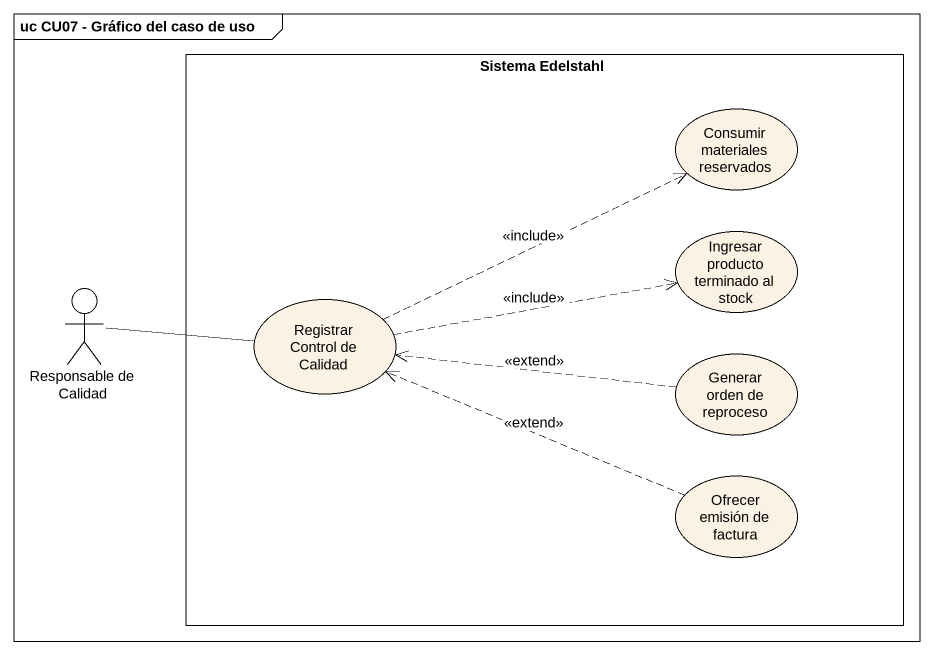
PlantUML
@startuml
mainframe uc CU07 - Gráfico del caso de uso
rectangle "Sistema Edelstahl" as Sistema_Edelstahl {
  usecase "Consumir materiales reservados" as Consumir_materiales
  usecase "Ingresar producto terminado al stock" as Ingresar_producto_terminado
  usecase "Registrar Control de Calidad" as Registrar_Control_de_Calidad
  usecase "Generar orden de reproceso" as Generar_orden_de_reproceso
  usecase "Ofrecer emisión de factura" as Ofrecer_emisión_de_factura
}
actor "Responsable de Calidad" as Responsable_de_Calidad
Responsable_de_Calidad -right- Registrar_Control_de_Calidad
Registrar_Control_de_Calidad .right.> Consumir_materiales : <<include>>
Registrar_Control_de_Calidad .right.> Ingresar_producto_terminado : <<include>>
Generar_orden_de_reproceso .left.> Registrar_Control_de_Calidad : <<extend>>
Ofrecer_emisión_de_factura .left.> Registrar_Control_de_Calidad : <<extend>>
@enduml
